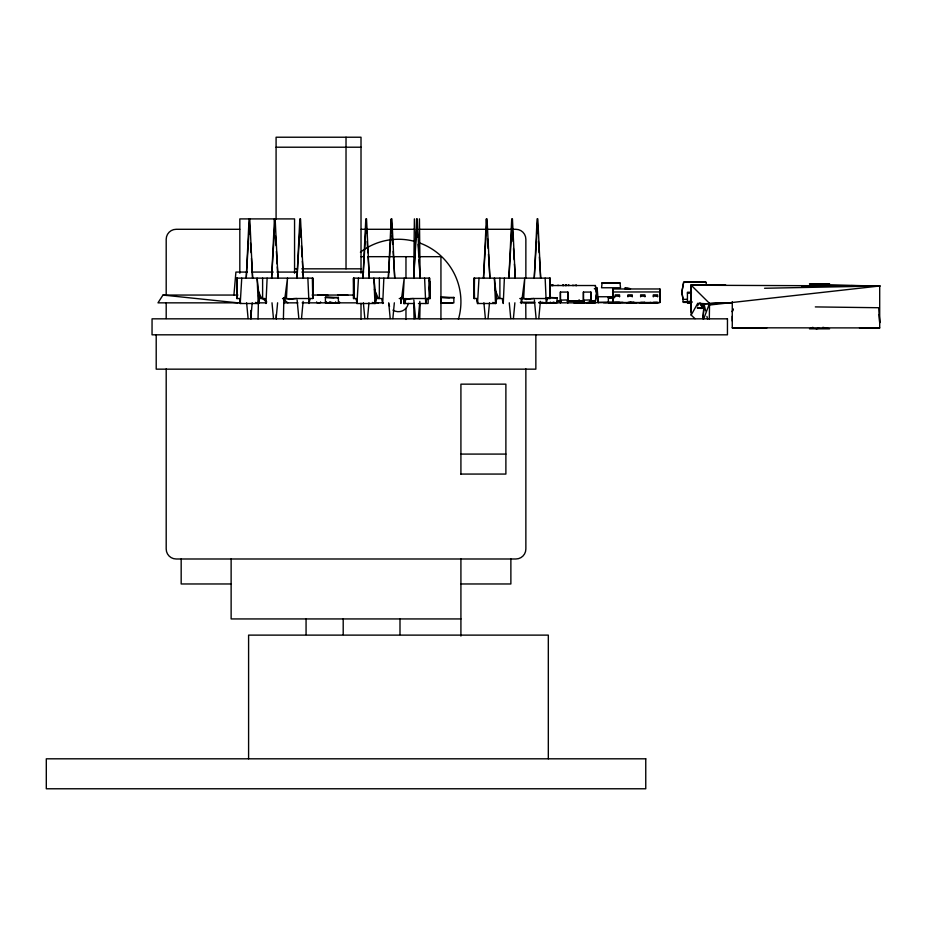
<?xml version="1.0" encoding="UTF-8"?>
<svg xmlns="http://www.w3.org/2000/svg" width="926" height="926" viewBox="0 0 926 926"><rect width="100%" height="100%" fill="white"/><g stroke="black" fill="none" stroke-linecap="round" stroke-linejoin="round"><path stroke-width="1.39" d="M339.553 301.899L339.553 302.848L326.403 302.848M460.916 636.058L460.916 558.991M567.858 292.072L567.835 302.848L567.858 292.072L560.404 292.072L560.427 302.848L560.404 292.072M583.415 292.072L583.438 302.848L583.415 292.072L590.869 292.072L590.846 302.848L538.828 302.802M691.155 312.224L691.155 284.826L725.695 285.023M326.126 301.899C325.026 303.288 331.149 303.3 330.061 301.899M316.634 301.899C315.558 303.323 321.669 303.288 320.57 301.899M335.617 301.899L335.606 302.432M237.241 278.136L236.917 298.519L236.743 278.136L312.872 278.136L312.756 298.519L293.959 298.519L289.028 299.399L286.412 298.519L287.488 278.136L284.178 303.508L283.807 297.871M353.975 278.136L353.651 298.519L353.477 278.136L429.606 278.136L429.49 298.519L429.108 278.136M474.517 278.136L474.193 298.519L474.008 278.136L550.148 278.136L550.032 298.519L531.235 298.519L526.304 299.399L523.676 298.519L524.764 278.136L521.454 303.508L521.176 299.283M419.443 218.86L420.115 278.136L417.267 218.86L413.714 278.136L414.385 218.86M659.972 302.489L659.891 288.97L612.989 288.97L612.653 291.991L613.047 302.559L659.972 302.489L659.891 288.97M709.316 319.065L709.548 303.392L691.155 285.22L879.7 285.984L708.54 305.14M428.229 297.871L428.125 303.508L418.459 303.508M649.936 302.652L650.828 302.652L650.191 302.652M732.269 321.021L732.269 316.229M258.041 318.926L258.412 302.038M283.414 318.926L283.75 303.45M419.767 318.868L420.115 303.508M579.167 300.105L578.808 302.848L579.526 302.848M332.11 302.848L331.728 302.802M267.116 278.136L265.982 303.508L264.859 298.519L259.373 298.519L258.47 295.799M383.85 278.136L382.716 303.508L381.593 298.519L376.106 298.519L375.204 295.799M504.381 278.136L503.258 303.508L502.135 298.519L496.637 298.519L495.746 295.799M413.714 278.136L416.561 218.86L417.661 237.206M255.576 302.408L258.238 303.508L257.115 278.136L259.373 298.519L258.238 303.508L240.239 303.508L241.732 278.136M372.31 302.408L374.972 303.508L373.849 278.136L376.106 298.519L374.972 303.508L356.973 303.508L358.466 278.136M492.852 302.408L495.514 303.508L494.391 278.136L496.637 298.519L495.514 303.508L477.515 303.508L479.008 278.136M590.846 302.848L590.869 292.072M404.94 299.272L404.65 303.508L403.632 298.519M338.395 297.454L325.408 297.35L338.395 297.848M453.856 297.454L440.869 297.35L453.856 297.848M614.158 297.373L608.359 297.848L614.135 297.848M233.919 295.058L235.91 272.07L247.381 272.07M250.761 318.532L252.219 302.802M276.133 318.532L277.603 302.802M301.517 318.532L303.115 301.378M367.495 318.532L368.953 302.802M392.867 318.532L394.337 302.802M418.251 318.532L419.848 301.378M488.037 318.532L489.495 302.802M513.409 318.532L514.879 302.802M538.782 318.532L540.39 301.378M704.154 306.413L702.915 318.833L704.015 303.855L732.269 302.756L704.015 303.855L705.635 310.835M602.097 282.951L601.553 287.766L620.536 287.766L620.003 282.951L602.097 282.951L620.003 282.951M646.475 302.848L643.998 302.57L645.63 302.848M624.83 288.518L625.119 287.974M404.153 299.642L403.632 303.508L414.42 303.508M259.373 298.519L258.62 303.508L258.447 300.695M376.106 298.519L375.354 303.508L375.18 300.695M495.896 303.508L496.637 298.519M634.912 302.848L631.74 302.652M405.484 299.283L404.65 303.508L406.074 298.519M310.117 298.519L308.995 303.508L307.872 278.136M426.851 298.519L425.728 303.508L424.606 278.136M547.393 298.519L546.271 303.508L545.148 278.136M447.571 302.848L447.189 302.802M608.359 297.454L614.112 297.396M404.326 301.019L403.632 303.508L405.484 302.177M733.022 309.134L732.269 311.784L733.103 309.029M551.19 285.37L553.331 285.37L551.734 285.474M703.644 319.007L709.548 303.392M624.888 288.287L626.786 287.766L630.513 288.762L624.992 288.762M695.044 318.683L691.155 315.095L697.776 303.253M545.136 302.652L544.685 302.547M697.533 305.95L699.362 302.802M237.913 295.058L162.976 295.058L157.976 302.848L240.76 302.848M650.77 302.547L649.936 302.547M550.264 302.154L551.178 302.814L553.748 302.293M654.288 302.848L656.777 302.652L655.133 302.848M690.761 301.587L683.284 301.969L690.912 301.413M683.319 301.888L690.565 301.598M562.765 285.37L563.679 285.37M565.462 285.37L566.365 285.37M283.738 298.519L285.034 297.524L286.053 298.519L283.969 297.848M400.472 298.519L401.768 297.524L402.787 298.519L400.703 297.848M615.061 302.848L614.343 302.848M642.227 302.848L639.542 302.848M579.155 302.802L579.028 300.093M575.659 285.37L576.771 285.474L576.203 285.37M632.134 302.848L634.241 302.848L633.153 302.652M811.72 285.706L816.176 283.703L825.541 285.81M812.843 327.329L809.498 328.834L829.557 328.834L822.867 327.329M706.006 282.256L683.654 282.291L681.802 292.269L683.099 299.353L681.814 292.269L683.654 282.291L706.006 282.256L706.445 284.757M567.962 285.37L569.247 285.37L568.645 285.37M576.435 285.474L574.641 285.37M640.711 302.848L641.926 302.848M825.541 284.606L829.557 283.703L809.498 283.703M816.176 328.834L818.862 328.232M588.404 302.351L586.077 302.848L595.418 302.744L588.404 302.293M552.683 285.474L553.239 285.37M633.685 302.351L636.023 302.848L626.67 302.744L633.685 302.293M572.569 285.37L573.171 285.37M551.989 285.474L552.637 285.37M562.672 285.37L563.517 285.37M565.358 285.37L566.214 285.37M568.483 285.37L567.997 285.37M296.54 298.519L289.028 299.399L289.016 298.519M413.274 298.519L405.762 299.399L403.146 298.519L404.222 278.136L400.912 303.508L400.634 299.283M533.816 298.519L526.304 299.399L526.292 298.519M614.262 302.339L590.742 302.744L590.742 301.853M572.627 285.474L573.703 285.474M562.753 285.474L563.992 285.37L562.476 285.37M565.439 285.474L566.689 285.37L565.161 285.37M684.233 282.094L705.346 282.094M615.258 302.64L619.552 302.432M627.944 302.64L632.238 302.432M640.63 302.64L644.924 302.432M653.316 302.64L657.61 302.432M549.812 302.848L551.34 302.779L548.968 302.848M560.462 300.151L567.835 299.92M583.473 300.151L590.846 299.92M708.61 303.52L732.269 302.756M697.764 307.999L700.635 307.907M534.429 302.582L520.597 302.443M538.747 302.466L543.064 302.351M623.001 302.351L597.837 302.351M764.552 288.264L879.7 285.984L829.557 285.208M683.515 301.737L691.953 301.61M520.366 302.524L534.325 302.339M549.025 297.396L557.093 297.848L557.093 302.848M691.444 302.814L687.428 302.848L687.428 292.246L691.444 292.246M801.974 286.284L879.7 285.984M595.314 288.762L595.927 288.762M612.653 291.991L660.111 291.945M276.087 147.211L361.013 147.211M239.788 229.289L176.183 229.289A9.989 9.989 0 0 0 166.194 239.278L166.194 295.463M361.209 229.289L414.686 229.289M419.027 229.289L515.875 229.289A9.989 9.989 0 0 1 525.864 239.278L525.864 278.182M361.013 256.676L363.872 256.676M368.039 256.676L414.362 256.676M418.564 256.676L440.938 256.676L440.938 319.25M294.642 268.829L297.501 268.829M301.783 268.829L361.013 268.829M251.606 272.07L273.193 272.07M277.036 272.07L297.57 272.07M301.876 272.07L363.686 272.07M369.266 272.07L389.348 272.07M557.429 285.37L558.876 285.37M549.951 285.544L595.349 285.521L596.564 293.345L595.372 301.181L589.7 301.205L595.372 301.181L596.552 293.658L595.349 285.521M594.342 288.762L597.212 289.039L598.37 302.744L597.316 296.748L613.961 296.748M312.131 295.058L353.524 295.058M546.247 297.848L557.093 297.848M240.332 302.27L239.487 298.519L236.743 298.519L236.848 278.136L237.241 298.519M282.511 298.519L287.488 298.519M357.066 302.27L356.221 298.519L353.477 298.519L353.582 278.136L353.975 298.519M399.245 298.519L404.222 298.519M477.885 303.508L476.763 298.519L474.008 298.519L474.124 278.136L474.517 298.519M519.787 298.519L524.764 298.519M687.231 299.353L682.844 299.353L683.376 302.397L691.942 302.397M374.498 302.351L378.502 302.848M325.489 302.374L326.947 302.374M329.066 302.374L332.064 302.374M523.665 302.744L525.748 302.744L525.864 318.509M526.246 302.744L528.387 302.744M528.966 302.744L530.864 302.744M531.489 302.744L533.469 302.744M534.036 302.744L534.823 302.744M539.268 302.652L551.456 302.652M603.602 302.744L605.685 302.744M606.183 302.744L608.324 302.744M608.903 302.744L610.801 302.744M611.426 302.744L613.406 302.744M613.973 302.744L615.501 302.744M644.207 302.79L656.777 302.652M257.891 302.848L266.457 302.848M283.587 302.848L297.859 302.848M302.142 302.848L307.849 302.848M309.272 302.848L356.371 302.848M374.312 302.848L383.491 302.848M658.907 302.848L608.359 302.848L608.359 297.35M732.269 301.76L732.269 327.827L766.96 327.85M859.467 327.897L879.7 327.908L879.7 285.914L809.498 284.988M460.916 454.087L505.885 454.087M460.916 474.066L505.885 474.066L505.885 384.151L460.916 384.151L460.916 474.205M231.13 583.97L181.172 583.97L181.172 558.991M460.916 583.97L510.874 583.97L510.874 558.991M460.916 618.938L231.13 618.938L231.13 558.991M732.269 327.804L879.7 327.92M871.065 285.868L879.7 285.914L871.1 285.833M595.8 287.766L597.189 288.252L597.316 291.921M697.625 308.057L702.834 308.103L700.542 303.022M851.04 285.625L855.346 285.671M687.428 302.709L691.444 302.744M687.428 293.102L691.444 293.16M546.734 302.744L556.086 302.848L553.748 302.351M815.32 306.911L878.67 307.733L879.7 322.815L879.237 314.389M596.205 287.778L596.969 287.963M440.869 297.454L449.527 297.721M325.408 297.454L334.066 297.721M700.426 303.462L704.431 303.647M653.316 296.065L657.61 296.274M640.63 296.065L644.924 296.274M627.944 296.065L632.238 296.274M615.258 296.065L619.552 296.274M653.316 302.432L657.61 302.64M640.63 302.432L644.924 302.64M627.944 302.432L632.238 302.64M615.258 302.432L619.552 302.64M162.976 295.058L237.913 302.848M551.456 285.37L551.861 285.37M697.151 307.86L701.237 308.485L703.042 307.675L701.584 305.696M405.275 298.739L407.382 299.167M288.542 298.739L290.648 299.167M700.415 304.029L704.42 305.082M702.834 308.103L700.218 304.203M612.989 288.97L613.047 302.559M630.201 302.154L631.347 302.744M283.425 299.248L287.87 302.848M261.225 297.454L266.769 301.945M597.224 288.356L597.305 289.132M523.317 298.519L522.299 297.524L522.958 298.519M401.768 297.524L402.428 298.519M285.034 297.524L285.694 298.519M429.097 280.462L430.208 282.314L430.208 298.519L410.693 298.519L405.762 299.399L405.75 298.519M494.959 289.606L498.894 298.519M374.417 289.606L378.352 298.519M257.683 289.606L261.618 298.519M706.932 316.414L707.591 319.204M591.459 300.267L591.934 302.628M476.763 298.519L477.515 303.508M356.221 298.519L356.973 303.508M239.487 298.519L240.239 303.508M534.395 299.943L536.119 318.532M509.277 302.802L510.747 318.532M483.904 302.802L485.374 318.532M413.853 299.943L415.577 318.532M388.735 302.802L390.205 318.532M363.362 302.802L364.832 318.532M297.119 299.943L298.843 318.532M272.001 302.802L273.471 318.532M246.629 302.802L248.099 318.532M429.259 287.673L430.208 298.519L429.467 285.856M537.948 232.97L537.103 218.86L534.256 278.136L537.809 218.86L540.657 278.136L539.383 256.965M538.457 241.443L539.129 252.729M513.073 241.443L511.719 218.86L508.883 278.136L512.437 218.86L515.273 278.136L514.428 264.026M513.502 248.492L514.173 259.789M486.937 228.734L486.347 218.86L483.499 278.136L487.053 218.86L489.9 278.136L488.465 254.141M487.527 238.619L488.118 248.492M418.077 244.267L418.76 255.553M419.015 259.789L420.115 278.136M391.86 230.146L391.177 218.86L388.341 278.136L391.895 218.86L394.731 278.136L393.133 251.316M392.196 235.794L392.705 244.267M366.65 232.97L365.805 218.86L362.969 278.136L366.511 218.86L369.358 278.136L368.085 256.965M367.159 241.443L367.83 252.729M300.927 237.206L299.827 218.86L296.98 278.136L300.533 218.86L303.381 278.136L302.362 261.201M301.436 245.679L302.108 256.965M275.045 228.734L274.443 218.86L271.607 278.136L275.161 218.86L277.997 278.136L277.325 266.85M275.462 235.794L276.052 245.679M276.399 251.316L277.152 264.026M249.997 234.382L249.071 218.86L246.235 278.136L249.777 218.86L252.624 278.136L251.444 258.377M250.506 242.855L251.096 252.729M413.714 303.508L414.061 318.868M276.249 314.701L276.342 318.926M250.784 310.488L250.969 318.926M549.639 278.136L550.032 298.519L550.079 278.136M312.375 278.136L312.756 298.519L312.803 278.136M429.537 278.136L429.606 298.519M691.155 284.826L691.155 315.095M657.61 296.852L657.61 294.85L653.316 294.85L653.316 296.852M644.924 296.852L644.924 294.85L640.63 294.85L640.63 296.852M632.238 296.852L632.238 294.85L627.944 294.85L627.944 296.852M620.351 302.848L609.354 302.848M619.552 296.852L619.552 294.85L615.258 294.85L615.258 296.852M584.827 302.848L573.831 302.848M553.598 302.848L541.606 302.848M548.319 758.811L548.319 635.12L248.596 635.12L248.596 758.811M535.853 334.911L535.853 369.161L156.205 369.161L156.205 334.911M525.864 368.93L525.864 549.002A9.989 9.989 0 0 1 515.875 558.991L176.183 558.991A9.989 9.989 0 0 1 166.194 549.002L166.194 368.93M499.89 278.136L499.89 298.519M453.856 297.35L453.856 302.848L440.869 302.848L440.869 297.35M452.86 302.848L441.876 302.848M405.97 256.676L405.97 278.043M405.97 308.312L405.97 319.447M399.997 618.938L399.997 634.542M379.347 278.136L379.347 298.519M361.013 273.135L361.013 137.222L276.087 137.222L276.087 219.173M361.013 303.323L361.013 319.134M347.817 295.058L337.816 295.058M346.023 137.222L346.023 268.829M343.199 618.938L343.199 634.542M338.395 297.35L338.395 302.848M327.827 295.058L317.838 295.058M325.408 297.35L325.408 302.848M306.066 618.938L306.066 634.542M294.561 273.228L294.561 218.906L239.822 218.906L239.822 273.228M262.614 278.136L262.614 298.519M166.194 302.663L166.194 318.509M408.308 303.392A9.989 9.989 0 0 1 392.994 310.083M389.58 306.309A9.989 9.989 0 0 1 388.631 303.543M419.443 242.89A62.459 62.459 0 0 1 458.416 319.238M360.388 252.208A62.459 62.459 0 0 1 414.813 241.443M624.784 289.097L624.784 289.097M561.283 301.181L557.024 301.181L561.295 301.205M584.017 301.181L566.967 301.181L584.017 301.205M727.442 318.833L152.061 318.833L152.038 334.818L727.442 334.818L727.466 318.833M645.758 758.811L46.3 758.811L46.3 788.778L645.758 788.778L645.758 758.811"/></g></svg>
